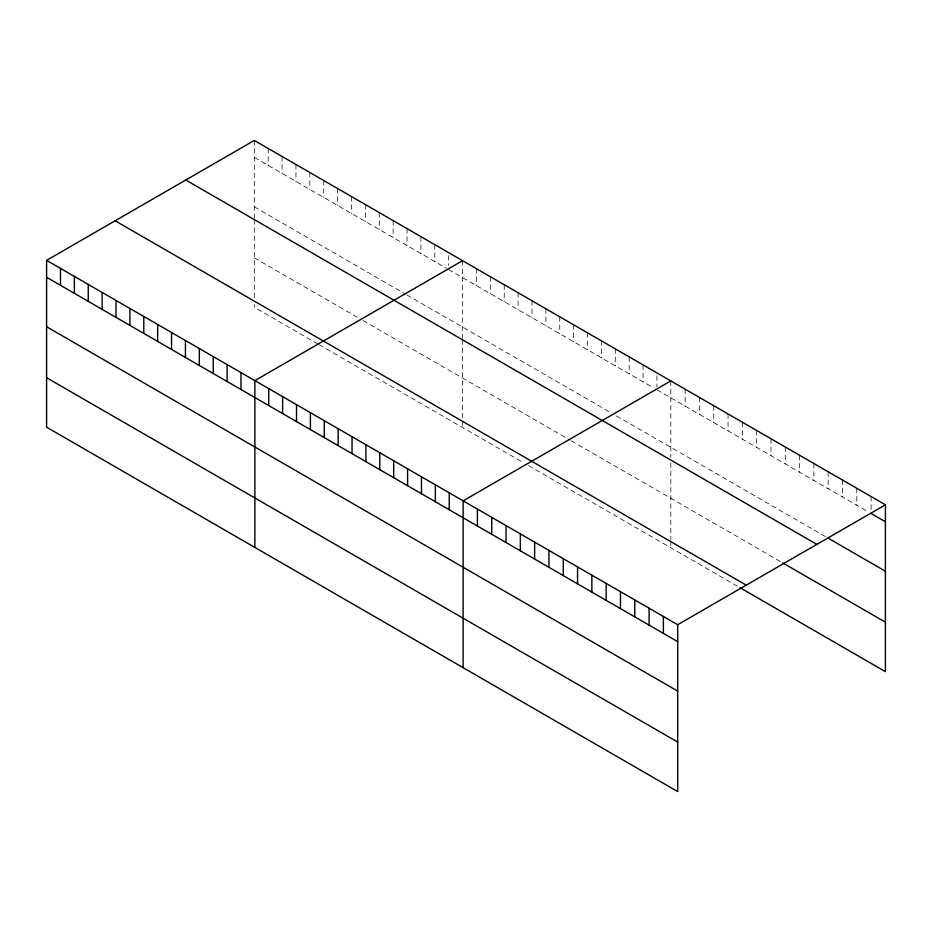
<?xml version="1.0" encoding="UTF-8"?>
<svg xmlns="http://www.w3.org/2000/svg" width="932" height="932" viewBox="0 0 932 932"><rect width="100%" height="100%" fill="white"/><g stroke="black" fill="none" stroke-linecap="round" stroke-linejoin="round"><path stroke-width="0.7" stroke-dasharray="4.66 3.5" d="M254.308 140.441L254.308 218.17M254.308 157.38L446.37 268.265M448.676 269.593L653.472 387.828M656.943 389.832L868.706 512.099M254.308 206.846L405.874 294.349M407.028 295.013L611.823 413.249M616.448 415.928L825.799 536.785M254.308 257.815L358.436 317.928M363.061 320.596L570.163 440.172M571.328 440.836L781.692 562.287M317.94 344.013L254.308 307.28L254.308 304.531M319.094 344.689L523.889 462.924M528.514 465.592L738.773 586.985M871.094 496.546L871.094 510.654M856.788 488.286L856.788 505.214M842.481 480.027L842.481 496.954M828.175 471.767L828.175 488.694M813.881 463.507L813.881 480.446M799.574 455.259L799.574 472.186M785.268 446.999L785.268 463.926M770.962 438.739L770.962 455.666M756.656 430.479L756.656 447.407M742.35 422.219L742.35 439.147M728.043 413.959L728.043 430.887M713.737 405.7L713.737 422.627M699.443 397.44L699.443 414.367M685.137 389.18L685.137 406.107M670.83 380.92L670.83 457.228M670.83 462.889L670.83 539.512M670.83 540.886L670.83 547.76M656.943 375.724L656.943 387.013M643.057 364.89L643.057 381.817M629.17 356.874L629.17 373.802M615.295 348.859L615.295 365.787M601.408 340.844L601.408 357.772M587.521 332.829L587.521 349.756M573.634 324.814L573.634 341.741M559.759 316.798L559.759 333.726M545.872 308.783L545.872 325.711M531.986 300.768L531.986 317.695M518.099 292.753L518.099 309.68M504.224 284.738L504.224 301.665M490.337 276.722L490.337 293.65M476.45 268.696L476.45 285.635M462.563 260.68L462.563 338.409M462.563 339.819L462.563 419.272M462.563 420.647L462.563 427.52M448.676 255.496L448.676 265.364M434.801 244.65L434.801 261.577M420.915 236.635L420.915 253.562M407.028 228.62L407.028 245.547M393.141 220.604L393.141 237.532M379.266 212.589L379.266 229.517M365.379 204.574L365.379 221.501M351.492 196.559L351.492 213.486M337.605 188.544L337.605 205.471M323.73 180.528L323.73 197.456M309.843 172.513L309.843 189.441M295.957 164.498L295.957 181.425M282.07 156.483L282.07 173.41M268.183 148.468L268.183 165.395M254.308 219.579L254.308 299.032"/><path stroke-width="1.4" d="M46.6 260.366L677.692 624.72L677.692 791.559L46.6 427.194L46.6 260.366L254.308 140.441L885.4 504.806L885.4 671.634L739.973 587.673M462.563 260.68L254.867 380.606L254.867 547.433M670.83 380.92L463.122 500.845L463.122 667.673M677.692 624.72L885.4 504.806M871.094 513.474L885.4 521.734M828.175 538.172L885.4 571.2M185.759 180.016L816.863 544.381M782.88 562.986L885.4 622.168M115.137 220.791L746.241 585.156M46.6 277.293L677.692 641.647M46.6 326.759L677.692 691.125M46.6 377.728L677.692 742.082M663.386 616.46L663.386 633.399M649.091 608.2L649.091 625.139M634.785 599.952L634.785 616.879M620.479 591.692L620.479 608.619M606.173 583.432L606.173 600.359M591.867 575.172L591.867 592.1M577.56 566.912L577.56 583.84M563.254 558.652L563.254 575.58M548.948 550.393L548.948 567.32M534.642 542.133L534.642 559.06M520.347 533.873L520.347 550.8M506.041 525.613L506.041 542.552M491.735 517.353L491.735 534.292M477.429 509.105L477.429 526.032M449.236 492.83L449.236 509.757M435.361 484.815L435.361 501.742M421.474 476.788L421.474 493.727M407.587 468.773L407.587 485.712M393.7 460.757L393.7 477.685M379.813 452.742L379.813 469.67M365.938 444.727L365.938 461.655M352.051 436.712L352.051 453.639M338.165 428.697L338.165 445.624M324.278 420.682L324.278 437.609M310.403 412.666L310.403 429.594M296.516 404.651L296.516 421.579M282.629 396.636L282.629 413.563M268.742 388.621L268.742 405.548M240.98 372.59L240.98 389.518M227.093 364.575L227.093 381.503M213.207 356.56L213.207 373.487M199.32 348.533L199.32 365.472M185.445 340.518L185.445 357.457M171.558 332.503L171.558 349.43M157.671 324.487L157.671 341.415M143.784 316.472L143.784 333.4M129.909 308.457L129.909 325.385M116.022 300.442L116.022 317.369M102.136 292.427L102.136 309.354M88.249 284.411L88.249 301.339M74.374 276.396L74.374 293.324M60.487 268.381L60.487 285.309"/></g></svg>
